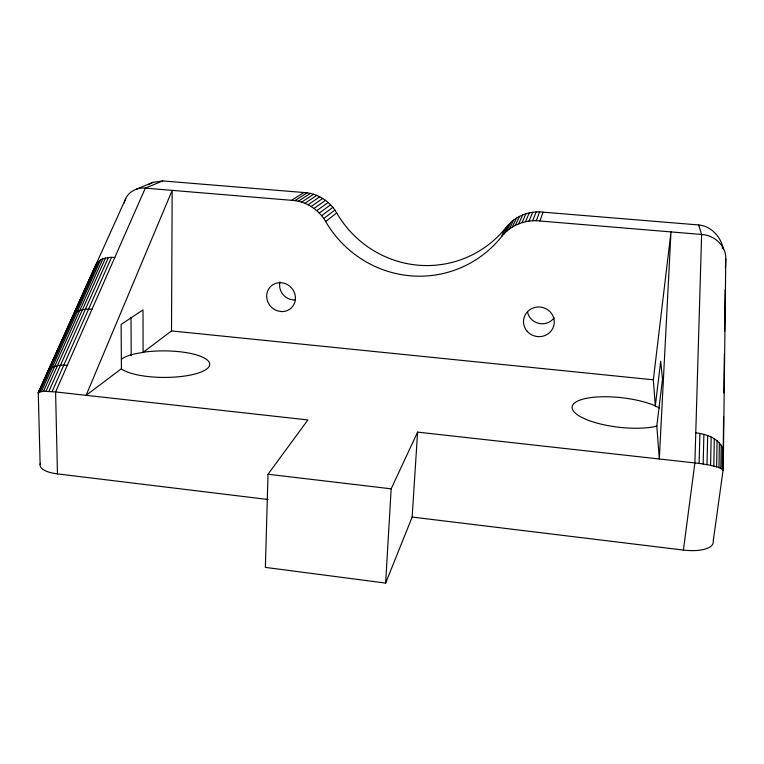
<?xml version="1.0" encoding="UTF-8"?>
<svg xmlns="http://www.w3.org/2000/svg" width="764" height="764" viewBox="0 0 764 764"><rect width="100%" height="100%" fill="white"/><g stroke="black" fill="none" stroke-linecap="round" stroke-linejoin="round"><path stroke-width="1.15" d="M171.508 330.927L172.177 190.37L86.122 395.322L121.428 368.697L121.113 324.442L143.011 309.869L143.088 352.366L171.508 330.927L653.344 379.813L655.311 405.942L660.707 361.171L662.503 379.269L656.82 426.006L659.313 458.954L670.983 231.912L653.344 379.813M40.129 464.627L38.257 392.419L125.802 198.439C129.192 191.162 137.539 187.342 145.332 188.135L291.542 200.311C305.571 200.961 318.703 209.393 325.665 221.503A109.099 106.788 65.8 0 0 501.642 236.563C510.591 225.208 525.594 219.239 539.9 220.997L701.629 234.462C714.178 235.131 726.22 245.636 725.8 258.729L723.241 470.567L722.2 469.163L722.477 447.532C717.53 437.801 705.907 434.105 695.775 432.816M722.992 469.889L723.604 416.733M723.89 392.935L724.377 353.656M724.654 331.041L725.16 289.384M725.428 267.954L725.8 258.729M722.2 469.163L718.991 467.635L719.354 442.891M720.863 468.408L721.178 445.164M718.991 467.635L716.632 466.861L717.052 440.752M716.632 466.861L713.815 466.097L714.302 438.803M713.815 466.097L710.596 465.352L711.16 437.065M710.596 465.352L707.025 464.655L707.665 435.566M707.025 464.655L703.166 464.006L703.892 434.353M703.166 464.006L699.098 463.414L699.9 433.427M38.257 392.419L43.529 391.254L55.591 391.942L307.892 419.942L268.021 474.234L265.375 567.394L385.639 583.085L412.149 517.056L417.593 432.118L699.098 463.414M385.639 583.085L391.158 488.826L417.593 432.118M722.295 248.281L722.582 246.065C719.43 235.293 710.138 225.886 698.611 224.95L543.099 212.172C526.033 210.081 507.105 219.593 501.642 236.563M412.149 517.056L683.398 550.07L694.887 462.898L701.629 234.462L698.611 224.95M723.136 454.819L723.241 449.967L722.477 447.532M722.935 471.197L713.204 541.218A31.41 12.033 9.1 0 1 683.398 550.07M124.322 203.033L124.752 201.123M71.845 318.407C74.261 310.069 84.546 308.494 91.976 309.296M539.9 220.997L543.099 212.172M536.28 220.72L539.623 211.915M125.105 200.225L125.802 198.439M532.661 220.758L536.137 211.953M529.051 221.092L532.661 212.277M525.498 221.732L529.242 212.898M522.003 222.658L525.88 213.796M52.095 391.588L111.525 257.325L114.801 257.468M48.877 391.359L108.412 257.506L111.525 257.325M43.529 391.254L102.882 258.834L108.412 257.506M46.012 391.244L105.518 258.012M41.485 391.378L100.561 259.951L102.882 258.834M518.622 223.881L522.624 214.98M47.225 372.956L95.825 264.869L100.561 259.951M38.83 391.97L96.999 262.997M39.909 391.617L98.585 261.355M515.356 225.38L519.472 216.432M512.233 227.137L516.474 218.132M509.282 229.162L513.628 220.08M506.522 231.416L510.963 222.257M503.973 233.889L508.509 224.645M325.665 221.503L336.704 212.917A105.012 102.959 68.8 0 0 506.265 227.223M323.774 218.523L334.89 210.052C327.899 199.91 316.201 193.082 303.843 192.518L162.722 180.925L153.096 182.319L136.25 189.205M321.644 215.715L332.846 207.34M319.295 213.089L330.583 204.809M316.745 210.654L328.128 202.47M314.014 208.448L325.493 200.34M311.11 206.481L322.704 198.449M308.073 204.762L319.772 196.787M304.903 203.31L316.726 195.393M301.646 202.126L313.593 194.257M298.323 201.228L310.375 193.397M294.942 200.626L307.128 192.815M291.542 200.311L303.843 192.518M148.254 184.621L153.096 182.319M162.722 180.925L145.332 188.135L55.591 391.942L57.462 473.881L268.059 499.513M656.82 426.006L655.235 426.503A48.609 14.831 6.6 0 1 587 419.761A48.609 14.831 6.6 0 1 585.482 398.522A48.609 14.831 6.6 0 1 653.697 405.168L659.456 407.957M67.299 365.354C59.879 364.552 49.259 365.593 46.747 374.026L38.2 392.973L38.658 393.603M268.021 474.234L391.158 488.826M121.428 368.697L122.135 369.404A45.716 13.274 0.2 0 0 182.548 376.327A45.716 13.274 0.2 0 0 205.678 358.822A45.716 13.274 0.2 0 0 145.131 352.003L135.218 353.751A45.716 13.274 0.2 0 0 121.409 359.175M334.89 210.052L336.704 212.917M722.582 246.065L723.307 249.045M131.007 317.614L131.188 355.594M57.462 473.881A29.013 10.324 -2.3 0 1 40.521 463.261M295.553 299.908A14.335 13.485 47.7 0 1 293.748 299.956L290.167 299.335A14.335 13.485 47.7 0 1 279.968 281.935M554.177 317.795A14.831 14.315 7.6 0 1 538.849 323.373A14.831 14.315 7.6 0 1 527.485 311.798M281.4 311.569L277.676 310.919A14.879 13.933 47.1 0 1 269.826 287.398A14.879 13.933 47.1 0 1 293.939 291.562A14.879 13.933 47.1 0 1 281.4 311.569M527.074 331.175A15.404 14.831 9 0 0 553.337 327.107A15.404 14.831 9 0 0 536.29 307.157A15.404 14.831 9 0 0 527.074 331.175"/></g></svg>
